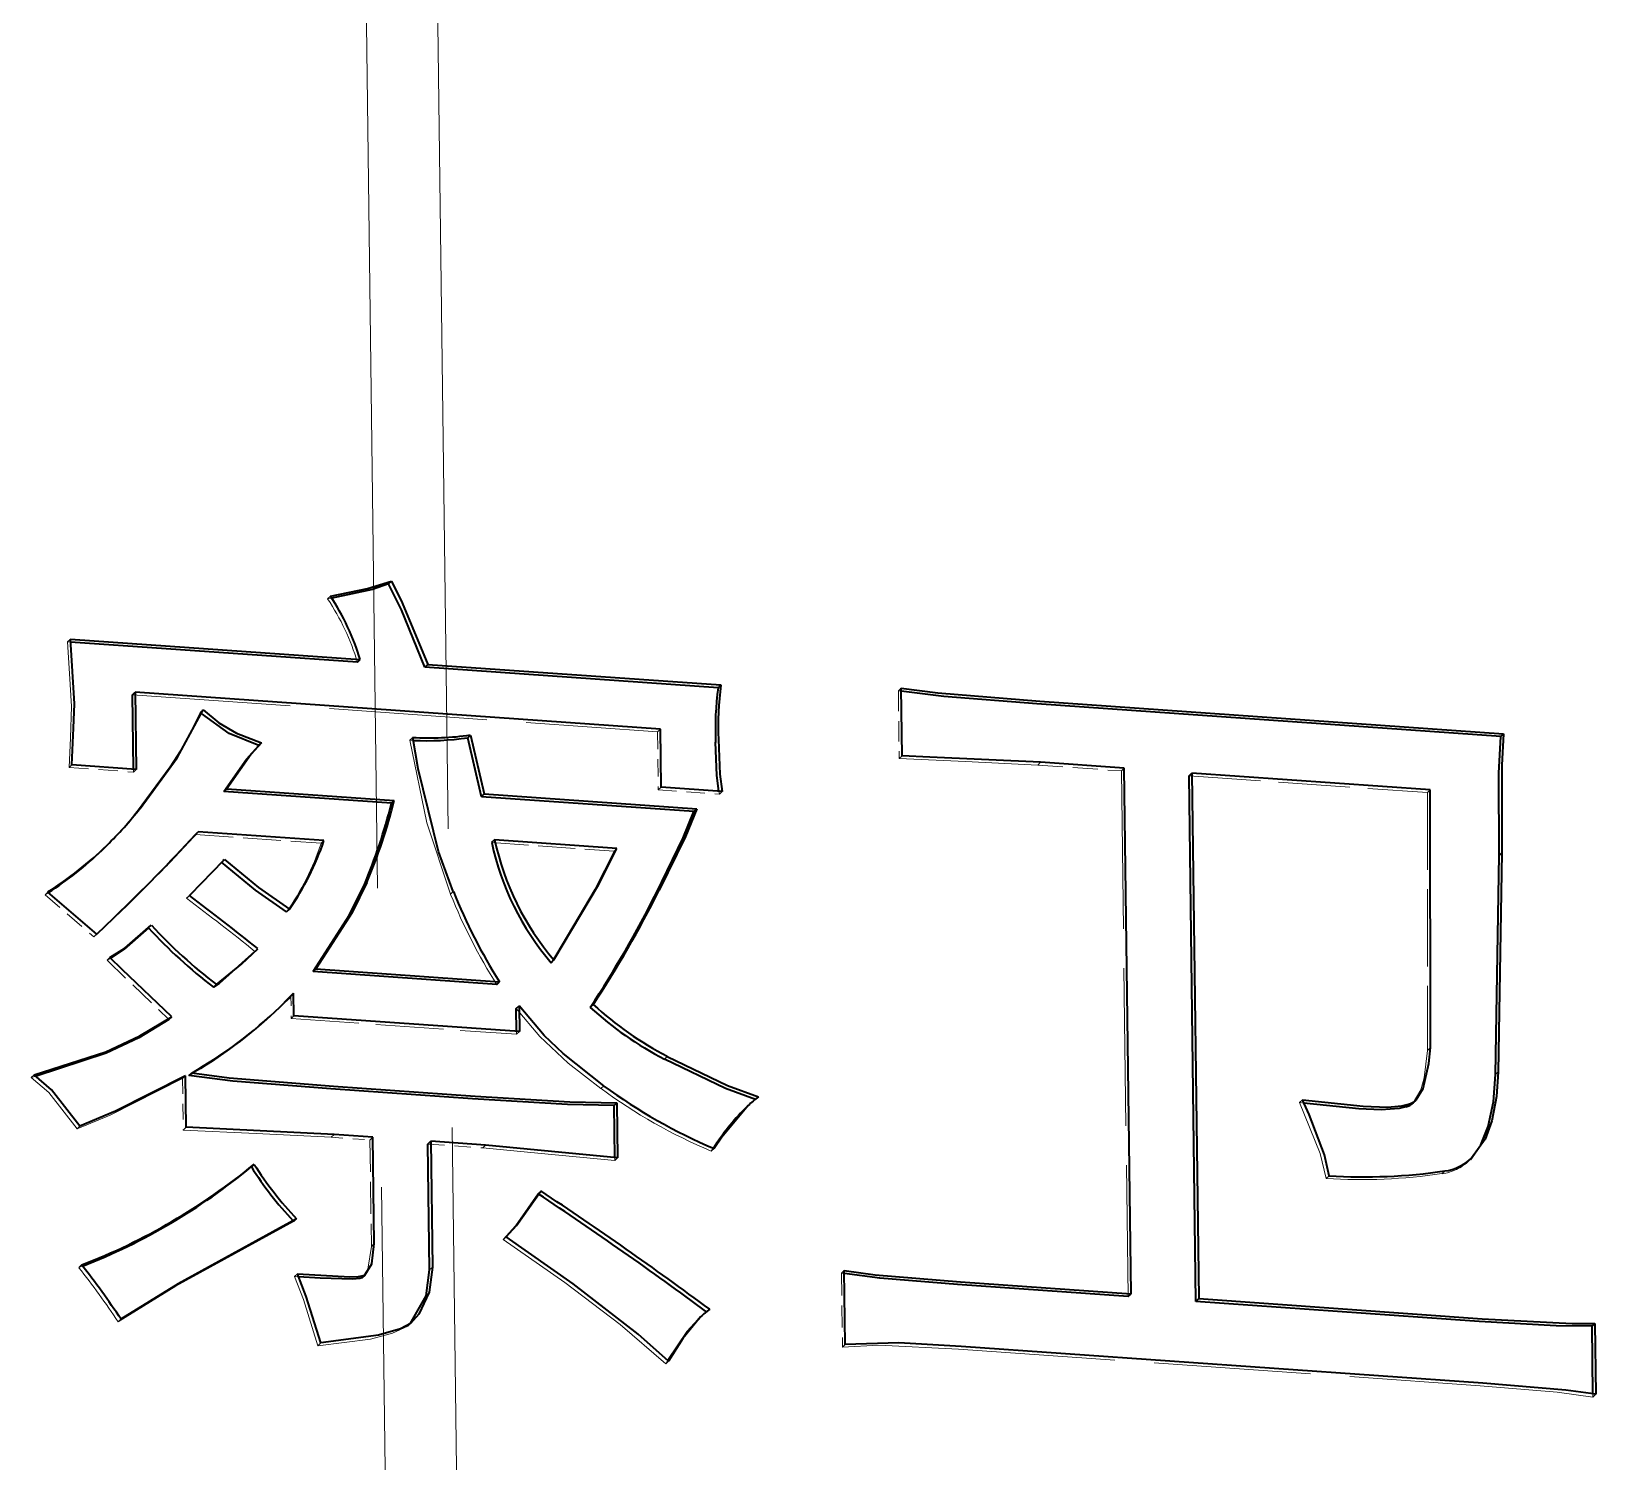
# Model space of a CAD drawing. Header units: millimetres. Extents: x -631 to 3210, y -446 to 2288.
# Drawn here: x -217.79 to -202.09, y -124.35 to -109.99 of the extents above; entities that cross this region are included whole.
import ezdxf

# ---------------------------------------------------------------- set-up
doc = ezdxf.new("R2010")
doc.units = ezdxf.units.MM
doc.linetypes.add('DASHED', pattern=[15, 12, -3])
doc.layers.get('0').update_dxf_attribs({"lineweight": 18})

msp = doc.modelspace()

# ---------------------------------------------------------------- linework, layer by layer
at = {"color": 7, "linetype": 'DASHED', "lineweight": 13}
for p, q in [((-214.534, -46.002), (-213.105, -156.758)), ((-213.346, -193.586), (-215.242, -46.68))]:
    msp.add_line(p, q, dxfattribs=at)
at = {"color": 7, "lineweight": 35, "ltscale": 0.000979933}
for p, q in [((-214.204, -115.539), (-214.175, -115.511)), ((-214.517, -116.325), (-214.488, -116.298)), ((-213.809, -116.346), (-213.838, -116.373)), ((-213.409, -117.082), (-213.38, -117.055)), ((-203.014, -117.043), (-203.042, -117.07)), ((-213.272, -117.674), (-213.244, -117.647)), ((-216.141, -118.053), (-216.113, -118.026)), ((-215.227, -118.829), (-215.199, -118.802)), ((-214.961, -119.43), (-214.933, -119.403)), ((-213.118, -119.56), (-213.09, -119.533)), ((-215.184, -119.673), (-215.156, -119.646)), ((-213.808, -121.161), (-213.78, -121.133)), ((-215.582, -121.391), (-215.553, -121.364)), ((-206.781, -122.691), (-206.752, -122.664)), ((-206.102, -122.739), (-206.073, -122.712))]:
    msp.add_line(p, q, dxfattribs=at)
at = {"color": 7, "linetype": 'DASHED', "lineweight": 13, "ltscale": 0.00098046}
for p, q in [((-214.815, -115.689), (-214.787, -115.662)), ((-209.087, -116.611), (-209.059, -116.584)), ((-216.093, -116.828), (-216.064, -116.801)), ((-213.99, -117.106), (-213.961, -117.079)), ((-216.763, -117.427), (-216.735, -117.4)), ((-210.882, -117.649), (-210.854, -117.621)), ((-216.23, -118.694), (-216.202, -118.667)), ((-212.918, -120.059), (-212.89, -120.032)), ((-216.271, -120.502), (-216.243, -120.475)), ((-205.062, -120.743), (-205.033, -120.716)), ((-203.632, -121.459), (-203.603, -121.431)), ((-215.155, -121.939), (-215.126, -121.912)), ((-217.312, -122.401), (-217.284, -122.374)), ((-209.658, -122.456), (-209.63, -122.429)), ((-216.89, -122.919), (-216.918, -122.946)), ((-210.981, -122.818), (-211.009, -122.846)), ((-214.011, -122.989), (-213.982, -122.962)), ((-214.912, -123.184), (-214.884, -123.157)), ((-202.117, -123.7), (-202.089, -123.672))]:
    msp.add_line(p, q, dxfattribs=at)
at = {"color": 7, "linetype": 'DASHED', "lineweight": 13, "ltscale": 0.001055}
msp.add_line((-214.774, -115.682), (-214.815, -115.689), dxfattribs=at)
at = {"color": 7, "linetype": 'DASHED', "lineweight": 13, "ltscale": 0.000981036}
for p, q in [((-217.426, -116.12), (-217.397, -116.092)), ((-215.507, -117.16), (-215.479, -117.133)), ((-217.409, -117.382), (-217.381, -117.355)), ((-207.689, -117.357), (-207.661, -117.329)), ((-211.497, -117.605), (-211.468, -117.578)), ((-217.161, -119.081), (-217.133, -119.054)), ((-215.181, -119.9), (-215.153, -119.873)), ((-203.777, -120.22), (-203.748, -120.192)), ((-217.789, -120.492), (-217.761, -120.464)), ((-212.072, -120.604), (-212.043, -120.577)), ((-216.265, -121.02), (-216.236, -120.992)), ((-211.422, -123.366), (-211.394, -123.339))]:
    msp.add_line(p, q, dxfattribs=at)
at = {"color": 7, "linetype": 'DASHED', "lineweight": 13, "ltscale": 0.000725071}
msp.add_line((-217.397, -116.122), (-217.426, -116.12), dxfattribs=at)
at = {"color": 7, "lineweight": 35, "ltscale": 0.072909}
msp.add_line((-217.397, -116.092), (-214.488, -116.298), dxfattribs=at)
at = {"color": 7, "lineweight": 35, "ltscale": 0.072185}
msp.add_line((-214.517, -116.325), (-217.397, -116.122), dxfattribs=at)
at = {"color": 7, "lineweight": 35, "ltscale": 0.07372}
for p, q in [((-210.896, -116.58), (-213.838, -116.373)), ((-213.809, -116.346), (-210.868, -116.553))]:
    msp.add_line(p, q, dxfattribs=at)
at = {"color": 7, "lineweight": 35, "ltscale": 0.00098046}
for p, q in [((-216.773, -116.651), (-216.745, -116.624)), ((-210.896, -116.58), (-210.868, -116.553)), ((-211.139, -117.824), (-211.11, -117.797)), ((-203.059, -118.265), (-203.031, -118.238)), ((-216.408, -119.91), (-216.38, -119.883)), ((-216.207, -120.474), (-216.179, -120.447)), ((-211.94, -120.775), (-211.912, -120.748)), ((-202.126, -122.988), (-202.098, -122.96))]:
    msp.add_line(p, q, dxfattribs=at)
at = {"color": 7, "linetype": 'DASHED', "lineweight": 13, "ltscale": 0.132048}
msp.add_line((-216.773, -116.651), (-211.504, -117.023), dxfattribs=at)
at = {"color": 7, "lineweight": 35, "ltscale": 0.018692}
msp.add_line((-216.763, -117.398), (-216.773, -116.651), dxfattribs=at)
at = {"color": 7, "lineweight": 35, "ltscale": 0.132048}
msp.add_line((-211.476, -116.995), (-216.745, -116.624), dxfattribs=at)
at = {"color": 7, "lineweight": 35, "ltscale": 0.019421}
msp.add_line((-216.745, -116.624), (-216.735, -117.4), dxfattribs=at)
at = {"color": 7, "linetype": 'DASHED', "lineweight": 13, "ltscale": 0.000723791}
msp.add_line((-209.059, -116.615), (-209.087, -116.611), dxfattribs=at)
at = {"color": 7, "linetype": 'DASHED', "lineweight": 13, "ltscale": 0.016993}
msp.add_line((-209.087, -116.611), (-209.079, -117.291), dxfattribs=at)
at = {"color": 7, "lineweight": 35, "ltscale": 0.016994}
msp.add_line((-209.05, -117.264), (-209.059, -116.584), dxfattribs=at)
at = {"color": 7, "lineweight": 35, "ltscale": 0.116656}
msp.add_line((-203.042, -117.07), (-207.697, -116.742), dxfattribs=at)
at = {"color": 7, "lineweight": 35, "ltscale": 0.116655}
msp.add_line((-207.669, -116.714), (-203.014, -117.043), dxfattribs=at)
at = {"color": 7, "linetype": 'DASHED', "lineweight": 13, "ltscale": 0.00042355}
msp.add_line((-216.081, -116.84), (-216.093, -116.828), dxfattribs=at)
at = {"color": 7, "linetype": 'DASHED', "lineweight": 13, "ltscale": 0.000825606}
msp.add_line((-213.957, -117.108), (-213.99, -117.106), dxfattribs=at)
at = {"color": 7, "lineweight": 35, "ltscale": 0.015183}
for p, q in [((-213.272, -117.674), (-213.409, -117.082)), ((-213.38, -117.055), (-213.244, -117.647))]:
    msp.add_line(p, q, dxfattribs=at)
at = {"color": 7, "linetype": 'DASHED', "lineweight": 13, "ltscale": 0.000979933}
for p, q in [((-211.504, -117.023), (-211.476, -116.995)), ((-209.079, -117.291), (-209.05, -117.264)), ((-206.849, -117.416), (-206.82, -117.389)), ((-203.778, -117.633), (-203.75, -117.606)), ((-216.726, -117.818), (-216.697, -117.791)), ((-214.881, -118.142), (-214.852, -118.115)), ((-211.913, -118.193), (-211.941, -118.221)), ((-217.651, -118.658), (-217.623, -118.631)), ((-213.582, -118.654), (-213.554, -118.627)), ((-216.614, -118.99), (-216.585, -118.963)), ((-217.029, -119.316), (-217.001, -119.289)), ((-215.545, -119.227), (-215.517, -119.2)), ((-210.52, -120.714), (-210.492, -120.687)), ((-217.33, -121.009), (-217.302, -120.982)), ((-214.778, -121.092), (-214.75, -121.065)), ((-214.39, -121.12), (-214.362, -121.092)), ((-213.259, -121.199), (-213.23, -121.172)), ((-210.965, -121.232), (-210.937, -121.205)), ((-211.933, -121.325), (-211.905, -121.298)), ((-204.794, -121.506), (-204.765, -121.479)), ((-212.704, -121.659), (-212.676, -121.632)), ((-213.053, -122.119), (-213.025, -122.092)), ((-214.376, -122.188), (-214.348, -122.16)), ((-215.148, -122.489), (-215.119, -122.462)), ((-209.648, -123.2), (-209.62, -123.173))]:
    msp.add_line(p, q, dxfattribs=at)
at = {"color": 7, "linetype": 'DASHED', "lineweight": 13, "ltscale": 0.014566}
msp.add_line((-211.504, -117.023), (-211.497, -117.605), dxfattribs=at)
at = {"color": 7, "lineweight": 35, "ltscale": 0.014566}
msp.add_line((-211.468, -117.578), (-211.476, -116.995), dxfattribs=at)
at = {"color": 7, "lineweight": 35, "ltscale": 0.000964831}
msp.add_line((-215.512, -117.165), (-215.484, -117.139), dxfattribs=at)
at = {"color": 7, "linetype": 'DASHED', "lineweight": 13, "ltscale": 0.016202}
msp.add_line((-217.409, -117.382), (-216.763, -117.427), dxfattribs=at)
at = {"color": 7, "lineweight": 35, "ltscale": 0.016201}
msp.add_line((-216.735, -117.4), (-217.381, -117.355), dxfattribs=at)
at = {"color": 7, "linetype": 'DASHED', "lineweight": 13, "ltscale": 0.000728665}
for p, q in [((-216.763, -117.427), (-216.763, -117.398)), ((-212.918, -120.059), (-212.919, -120.03))]:
    msp.add_line(p, q, dxfattribs=at)
at = {"color": 7, "linetype": 'DASHED', "lineweight": 13, "ltscale": 0.021064}
msp.add_line((-207.689, -117.357), (-206.849, -117.416), dxfattribs=at)
at = {"color": 7, "lineweight": 35, "ltscale": 0.021062}
msp.add_line((-206.82, -117.389), (-207.661, -117.329), dxfattribs=at)
at = {"color": 7, "linetype": 'DASHED', "lineweight": 13, "ltscale": 0.1319}
msp.add_line((-206.849, -117.416), (-206.781, -122.691), dxfattribs=at)
at = {"color": 7, "lineweight": 35, "ltscale": 0.1319}
for p, q in [((-206.752, -122.664), (-206.82, -117.389)), ((-206.142, -117.437), (-206.073, -122.712)), ((-206.102, -122.739), (-206.17, -117.464))]:
    msp.add_line(p, q, dxfattribs=at)
at = {"color": 7, "lineweight": 35, "ltscale": 0.000981036}
for p, q in [((-206.17, -117.464), (-206.142, -117.437)), ((-215.828, -117.594), (-215.856, -117.621)), ((-214.175, -117.739), (-214.147, -117.712)), ((-213.141, -118.107), (-213.169, -118.134)), ((-212.922, -119.8), (-212.893, -119.773)), ((-212.179, -119.788), (-212.151, -119.761)), ((-203.996, -120.786), (-203.967, -120.759)), ((-214.469, -122.504), (-214.441, -122.477))]:
    msp.add_line(p, q, dxfattribs=at)
at = {"color": 7, "lineweight": 35, "ltscale": 0.059948}
msp.add_line((-203.75, -117.606), (-206.142, -117.437), dxfattribs=at)
at = {"color": 7, "lineweight": 35, "ltscale": 0.042126}
for p, q in [((-215.828, -117.594), (-214.147, -117.712)), ((-214.175, -117.739), (-215.856, -117.621))]:
    msp.add_line(p, q, dxfattribs=at)
at = {"color": 7, "lineweight": 35, "ltscale": 0.015392}
msp.add_line((-210.854, -117.621), (-211.468, -117.578), dxfattribs=at)
at = {"color": 7, "linetype": 'DASHED', "lineweight": 13, "ltscale": 0.05995}
msp.add_line((-206.17, -117.464), (-203.778, -117.633), dxfattribs=at)
at = {"color": 7, "lineweight": 35, "ltscale": 0.053467}
for p, q in [((-211.139, -117.824), (-213.272, -117.674)), ((-213.244, -117.647), (-211.11, -117.797))]:
    msp.add_line(p, q, dxfattribs=at)
at = {"color": 7, "linetype": 'DASHED', "lineweight": 13, "ltscale": 0.015393}
msp.add_line((-211.497, -117.605), (-210.882, -117.649), dxfattribs=at)
at = {"color": 7, "linetype": 'DASHED', "lineweight": 13, "ltscale": 0.000747377}
msp.add_line((-210.882, -117.649), (-210.888, -117.619), dxfattribs=at)
at = {"color": 7, "linetype": 'DASHED', "lineweight": 13, "ltscale": 0.064674}
msp.add_line((-203.778, -117.633), (-203.777, -120.22), dxfattribs=at)
at = {"color": 7, "lineweight": 35, "ltscale": 0.064674}
msp.add_line((-203.748, -120.192), (-203.75, -117.606), dxfattribs=at)
at = {"color": 7, "linetype": 'DASHED', "lineweight": 13, "ltscale": 0.031594}
msp.add_line((-216.141, -118.053), (-214.881, -118.142), dxfattribs=at)
at = {"color": 7, "lineweight": 35, "ltscale": 0.031594}
msp.add_line((-214.852, -118.115), (-216.113, -118.026), dxfattribs=at)
at = {"color": 7, "lineweight": 35, "ltscale": 0.001758}
msp.add_line((-217.081, -118.213), (-217.03, -118.164), dxfattribs=at)
at = {"color": 7, "linetype": 'DASHED', "lineweight": 13, "ltscale": 0.030785}
msp.add_line((-213.169, -118.134), (-211.941, -118.221), dxfattribs=at)
at = {"color": 7, "lineweight": 35, "ltscale": 0.030783}
msp.add_line((-211.913, -118.193), (-213.141, -118.107), dxfattribs=at)
at = {"color": 7, "linetype": 'DASHED', "lineweight": 13, "ltscale": 0.011893}
msp.add_line((-215.89, -118.341), (-216.219, -118.684), dxfattribs=at)
at = {"color": 7, "lineweight": 35, "ltscale": 0.01192}
msp.add_line((-216.191, -118.657), (-215.861, -118.313), dxfattribs=at)
at = {"color": 7, "linetype": 'DASHED', "lineweight": 13, "ltscale": 0.00099235}
msp.add_line((-215.89, -118.341), (-215.861, -118.313), dxfattribs=at)
at = {"color": 7, "linetype": 'DASHED', "lineweight": 13, "ltscale": 0.00036479}
msp.add_line((-215.879, -118.331), (-215.89, -118.341), dxfattribs=at)
at = {"color": 7, "linetype": 'DASHED', "lineweight": 13, "ltscale": 0.000596829}
msp.add_line((-215.879, -118.331), (-215.862, -118.314), dxfattribs=at)
at = {"color": 7, "lineweight": 35, "ltscale": 0.000383105}
msp.add_line((-215.862, -118.314), (-215.851, -118.303), dxfattribs=at)
at = {"color": 7, "lineweight": 35, "ltscale": 0.000350216}
msp.add_line((-215.861, -118.313), (-215.851, -118.303), dxfattribs=at)
at = {"color": 7, "lineweight": 35, "ltscale": 0.054914}
msp.add_line((-203.096, -120.462), (-203.059, -118.265), dxfattribs=at)
at = {"color": 7, "lineweight": 35, "ltscale": 0.054915}
msp.add_line((-203.031, -118.238), (-203.067, -120.435), dxfattribs=at)
at = {"color": 7, "lineweight": 13, "ltscale": 0.000979933}
for p, q in [((-214.45, -118.563), (-214.421, -118.536)), ((-203.096, -120.462), (-203.067, -120.435)), ((-213.792, -122.423), (-213.764, -122.396))]:
    msp.add_line(p, q, dxfattribs=at)
at = {"color": 7, "linetype": 'DASHED', "lineweight": 13, "ltscale": 0.001018}
msp.add_line((-217.617, -118.636), (-217.651, -118.658), dxfattribs=at)
at = {"color": 7, "linetype": 'DASHED', "lineweight": 13, "ltscale": 0.016174}
msp.add_line((-217.651, -118.658), (-217.161, -119.081), dxfattribs=at)
at = {"color": 7, "lineweight": 35, "ltscale": 0.016175}
msp.add_line((-217.133, -119.054), (-217.623, -118.631), dxfattribs=at)
at = {"color": 7, "linetype": 'DASHED', "lineweight": 13, "ltscale": 0.000364264}
msp.add_line((-216.219, -118.684), (-216.23, -118.694), dxfattribs=at)
at = {"color": 7, "linetype": 'DASHED', "lineweight": 13, "ltscale": 0.000616773}
msp.add_line((-216.219, -118.684), (-216.202, -118.667), dxfattribs=at)
at = {"color": 7, "lineweight": 35, "ltscale": 0.000350796}
msp.add_line((-216.202, -118.667), (-216.191, -118.657), dxfattribs=at)
at = {"color": 7, "lineweight": 35, "ltscale": 0.000352373}
msp.add_line((-216.202, -118.667), (-216.191, -118.657), dxfattribs=at)
at = {"color": 7, "lineweight": 13, "ltscale": 0.00098046}
msp.add_line((-211.516, -118.639), (-211.487, -118.611), dxfattribs=at)
at = {"color": 7, "lineweight": 35, "ltscale": 0.008614}
msp.add_line((-216.884, -118.816), (-217.133, -119.054), dxfattribs=at)
at = {"color": 7, "linetype": 'DASHED', "lineweight": 13, "ltscale": 0.003968}
msp.add_line((-216.999, -118.926), (-216.884, -118.816), dxfattribs=at)
at = {"color": 7, "linetype": 'DASHED', "lineweight": 13, "ltscale": 0.005613}
msp.add_line((-217.161, -119.081), (-216.999, -118.926), dxfattribs=at)
at = {"color": 7, "linetype": 'DASHED', "lineweight": 13, "ltscale": 0.001863}
msp.add_line((-216.999, -118.926), (-216.945, -118.875), dxfattribs=at)
at = {"color": 7, "linetype": 'DASHED', "lineweight": 13, "ltscale": 0.001038}
msp.add_line((-216.993, -119.296), (-217.029, -119.316), dxfattribs=at)
at = {"color": 7, "linetype": 'DASHED', "lineweight": 13, "ltscale": 0.02148}
msp.add_line((-217.029, -119.316), (-216.408, -119.91), dxfattribs=at)
at = {"color": 7, "lineweight": 35, "ltscale": 0.000981563}
for p, q in [((-212.572, -119.34), (-212.544, -119.313)), ((-215.96, -119.586), (-215.932, -119.559)), ((-214.468, -122.503), (-214.44, -122.476))]:
    msp.add_line(p, q, dxfattribs=at)
at = {"color": 7, "lineweight": 35, "ltscale": 0.046176}
for p, q in [((-213.118, -119.56), (-214.961, -119.43)), ((-214.933, -119.403), (-213.09, -119.533))]:
    msp.add_line(p, q, dxfattribs=at)
at = {"color": 7, "linetype": 'DASHED', "lineweight": 13, "ltscale": 0.001234}
msp.add_line((-215.326, -119.816), (-215.291, -119.782), dxfattribs=at)
at = {"color": 7, "lineweight": 35, "ltscale": 0.004648}
msp.add_line((-215.315, -119.805), (-215.184, -119.673), dxfattribs=at)
at = {"color": 7, "linetype": 'DASHED', "lineweight": 13, "ltscale": 0.005665}
msp.add_line((-215.184, -119.673), (-215.181, -119.9), dxfattribs=at)
at = {"color": 7, "lineweight": 35, "ltscale": 0.005665}
msp.add_line((-215.153, -119.873), (-215.156, -119.646), dxfattribs=at)
at = {"color": 7, "lineweight": 35, "ltscale": 0.006473}
msp.add_line((-212.893, -119.773), (-212.89, -120.032), dxfattribs=at)
at = {"color": 7, "linetype": 'DASHED', "lineweight": 13, "ltscale": 0.000393893}
msp.add_line((-215.326, -119.816), (-215.315, -119.805), dxfattribs=at)
at = {"color": 7, "linetype": 'DASHED', "lineweight": 13, "ltscale": 0.056708}
msp.add_line((-215.181, -119.9), (-212.918, -120.059), dxfattribs=at)
at = {"color": 7, "lineweight": 35, "ltscale": 0.056707}
msp.add_line((-212.89, -120.032), (-215.153, -119.873), dxfattribs=at)
at = {"color": 7, "lineweight": 35, "ltscale": 0.005745}
msp.add_line((-212.919, -120.03), (-212.922, -119.8), dxfattribs=at)
at = {"color": 7, "lineweight": 13, "ltscale": 0.000981036}
msp.add_line((-211.435, -120.307), (-211.407, -120.28), dxfattribs=at)
at = {"color": 7, "linetype": 'DASHED', "lineweight": 13, "ltscale": 0.001265}
msp.add_line((-217.74, -120.479), (-217.789, -120.492), dxfattribs=at)
at = {"color": 7, "linetype": 'DASHED', "lineweight": 13, "ltscale": 0.012947}
msp.add_line((-216.271, -120.502), (-216.265, -121.02), dxfattribs=at)
at = {"color": 7, "lineweight": 35, "ltscale": 0.012947}
msp.add_line((-216.236, -120.992), (-216.243, -120.475), dxfattribs=at)
at = {"color": 7, "lineweight": 35, "ltscale": 0.035646}
for p, q in [((-213.362, -120.707), (-214.784, -120.607)), ((-214.756, -120.58), (-213.334, -120.68))]:
    msp.add_line(p, q, dxfattribs=at)
at = {"color": 7, "lineweight": 35, "ltscale": 0.000995034}
msp.add_line((-203.92, -120.746), (-203.891, -120.719), dxfattribs=at)
at = {"color": 7, "lineweight": 35, "ltscale": 0.01301}
msp.add_line((-211.933, -121.295), (-211.94, -120.775), dxfattribs=at)
at = {"color": 7, "lineweight": 35, "ltscale": 0.013757}
msp.add_line((-211.912, -120.748), (-211.905, -121.298), dxfattribs=at)
at = {"color": 7, "lineweight": 35, "ltscale": 0.001107}
msp.add_line((-210.627, -120.806), (-210.595, -120.775), dxfattribs=at)
at = {"color": 7, "linetype": 'DASHED', "lineweight": 13, "ltscale": 0.001121}
msp.add_line((-205.017, -120.749), (-205.062, -120.743), dxfattribs=at)
at = {"color": 7, "linetype": 'DASHED', "lineweight": 13, "ltscale": 0.009721}
msp.add_line((-214.778, -121.092), (-214.39, -121.12), dxfattribs=at)
at = {"color": 7, "lineweight": 35, "ltscale": 0.009721}
msp.add_line((-214.362, -121.092), (-214.75, -121.065), dxfattribs=at)
at = {"color": 7, "linetype": 'DASHED', "lineweight": 13, "ltscale": 0.026704}
msp.add_line((-214.39, -121.12), (-214.376, -122.188), dxfattribs=at)
at = {"color": 7, "lineweight": 35, "ltscale": 0.026704}
msp.add_line((-214.348, -122.16), (-214.362, -121.092), dxfattribs=at)
at = {"color": 7, "linetype": 'DASHED', "lineweight": 13, "ltscale": 0.013772}
msp.add_line((-213.808, -121.161), (-213.259, -121.199), dxfattribs=at)
at = {"color": 7, "lineweight": 35, "ltscale": 0.031559}
for p, q in [((-213.792, -122.423), (-213.808, -121.161)), ((-213.78, -121.133), (-213.764, -122.396))]:
    msp.add_line(p, q, dxfattribs=at)
at = {"color": 7, "lineweight": 35, "ltscale": 0.013772}
msp.add_line((-213.23, -121.172), (-213.78, -121.133), dxfattribs=at)
at = {"color": 7, "linetype": 'DASHED', "lineweight": 13, "ltscale": 0.00092096}
msp.add_line((-210.965, -121.232), (-210.945, -121.202), dxfattribs=at)
at = {"color": 7, "linetype": 'DASHED', "lineweight": 13, "ltscale": 0.000746211}
msp.add_line((-211.933, -121.325), (-211.933, -121.295), dxfattribs=at)
at = {"color": 7, "linetype": 'DASHED', "lineweight": 13, "ltscale": 0.00098209}
msp.add_line((-203.362, -121.329), (-203.334, -121.302), dxfattribs=at)
at = {"color": 7, "linetype": 'DASHED', "lineweight": 13, "ltscale": 0.000525454}
msp.add_line((-203.362, -121.329), (-203.347, -121.314), dxfattribs=at)
at = {"color": 7, "linetype": 'DASHED', "lineweight": 13, "ltscale": 0.00026661}
msp.add_line((-215.155, -121.939), (-215.162, -121.931), dxfattribs=at)
at = {"color": 7, "linetype": 'DASHED', "lineweight": 13, "ltscale": 0.000798089}
msp.add_line((-213.048, -122.114), (-213.025, -122.092), dxfattribs=at)
at = {"color": 7, "lineweight": 35, "ltscale": 0.000198049}
msp.add_line((-213.025, -122.092), (-213.019, -122.087), dxfattribs=at)
at = {"color": 7, "linetype": 'DASHED', "lineweight": 13, "ltscale": 0.001016}
msp.add_line((-217.274, -122.386), (-217.312, -122.401), dxfattribs=at)
at = {"color": 7, "linetype": 'DASHED', "lineweight": 13, "ltscale": 0.018611}
msp.add_line((-209.658, -122.456), (-209.648, -123.2), dxfattribs=at)
at = {"color": 7, "linetype": 'DASHED', "lineweight": 13, "ltscale": 0.000725467}
msp.add_line((-209.629, -122.461), (-209.658, -122.456), dxfattribs=at)
at = {"color": 7, "lineweight": 35, "ltscale": 0.018612}
msp.add_line((-209.62, -123.173), (-209.63, -122.429), dxfattribs=at)
at = {"color": 7, "linetype": 'DASHED', "lineweight": 13, "ltscale": 0.001028}
msp.add_line((-215.106, -122.492), (-215.148, -122.489), dxfattribs=at)
at = {"color": 7, "lineweight": 35, "ltscale": 0.042935}
for p, q in [((-206.781, -122.691), (-208.494, -122.57)), ((-208.465, -122.543), (-206.752, -122.664))]:
    msp.add_line(p, q, dxfattribs=at)
at = {"color": 7, "lineweight": 35, "ltscale": 0.071289}
for p, q in [((-203.257, -122.94), (-206.102, -122.739)), ((-206.073, -122.712), (-203.229, -122.913))]:
    msp.add_line(p, q, dxfattribs=at)
at = {"color": 7, "lineweight": 35, "ltscale": 0.000861229}
msp.add_line((-211.097, -122.92), (-211.072, -122.896), dxfattribs=at)
at = {"color": 7, "linetype": 'DASHED', "lineweight": 13, "ltscale": 0.000874498}
msp.add_line((-214.011, -122.989), (-213.986, -122.965), dxfattribs=at)
at = {"color": 7, "linetype": 'DASHED', "lineweight": 13, "ltscale": 0.000984248}
msp.add_line((-214.007, -122.986), (-213.979, -122.959), dxfattribs=at)
at = {"color": 7, "lineweight": 35, "ltscale": 0.017021}
msp.add_line((-202.118, -123.668), (-202.126, -122.988), dxfattribs=at)
at = {"color": 7, "lineweight": 35, "ltscale": 0.017802}
msp.add_line((-202.098, -122.96), (-202.089, -123.672), dxfattribs=at)
at = {"color": 7, "linetype": 'DASHED', "lineweight": 13, "ltscale": 0.131239}
msp.add_line((-208.485, -123.218), (-203.249, -123.587), dxfattribs=at)
at = {"color": 7, "lineweight": 35, "ltscale": 0.131237}
msp.add_line((-203.221, -123.56), (-208.457, -123.191), dxfattribs=at)
at = {"color": 7, "linetype": 'DASHED', "lineweight": 13, "ltscale": 0.001012}
msp.add_line((-211.422, -123.366), (-211.402, -123.331), dxfattribs=at)
at = {"color": 7, "linetype": 'DASHED', "lineweight": 13, "ltscale": 0.000781323}
msp.add_line((-202.117, -123.7), (-202.118, -123.668), dxfattribs=at)
at = {"color": 7, "lineweight": 35}
for points in [[(-214.787, -115.662), (-214.415, -115.586), (-214.175, -115.511)], [(-214.204, -115.539), (-214.366, -115.593), (-214.774, -115.682)], [(-213.838, -116.373), (-214.074, -115.798), (-214.204, -115.539)], [(-214.175, -115.511), (-214.066, -115.728), (-213.809, -116.346)], [(-217.357, -116.742), (-217.377, -116.417), (-217.397, -116.092)], [(-209.059, -116.584), (-208.69, -116.631), (-207.669, -116.714)], [(-207.697, -116.742), (-208.632, -116.667), (-209.059, -116.615)], [(-217.381, -117.355), (-217.364, -116.987), (-217.357, -116.742)], [(-216.697, -117.791), (-216.325, -117.284), (-216.064, -116.801)], [(-216.064, -116.801), (-215.907, -116.933), (-215.73, -117.035), (-215.479, -117.133)], [(-215.507, -117.16), (-215.802, -117.04), (-216.081, -116.84)], [(-213.554, -118.627), (-213.701, -118.223), (-213.906, -117.393), (-213.961, -117.079)], [(-210.893, -117.101), (-210.88, -117.448), (-210.854, -117.621)], [(-203.059, -118.265), (-203.061, -117.439), (-203.042, -117.07)], [(-203.014, -117.043), (-203.032, -117.358), (-203.031, -118.238)], [(-215.856, -117.621), (-215.63, -117.297), (-215.507, -117.16)], [(-215.479, -117.133), (-215.583, -117.246), (-215.828, -117.594)], [(-210.888, -117.619), (-210.91, -117.46), (-210.922, -117.128)], [(-207.661, -117.329), (-208.772, -117.279), (-209.05, -117.264)], [(-211.516, -118.639), (-211.248, -118.088), (-211.139, -117.824)], [(-211.11, -117.797), (-211.225, -118.073), (-211.487, -118.611)], [(-212.544, -119.313), (-212.097, -118.56), (-211.913, -118.193)], [(-215.227, -118.829), (-215.538, -118.613), (-215.879, -118.331)], [(-215.851, -118.303), (-215.509, -118.587), (-215.199, -118.802)], [(-214.421, -118.536), (-214.57, -118.838), (-214.933, -119.403)], [(-214.961, -119.43), (-214.598, -118.865), (-214.45, -118.563)], [(-217.001, -119.289), (-216.852, -119.194), (-216.585, -118.963)], [(-216.614, -118.99), (-216.858, -119.205), (-216.993, -119.296)], [(-216.38, -119.883), (-216.876, -119.407), (-217.001, -119.289)], [(-215.545, -119.227), (-215.904, -119.548), (-215.96, -119.586)], [(-215.932, -119.559), (-215.677, -119.35), (-215.517, -119.2)], [(-212.043, -120.577), (-212.452, -120.252), (-212.641, -120.072), (-212.893, -119.773)], [(-217.761, -120.464), (-217.041, -120.234), (-216.699, -120.075), (-216.38, -119.883)], [(-216.408, -119.91), (-216.711, -120.093), (-217.037, -120.248), (-217.74, -120.479)], [(-203.891, -120.718), (-203.821, -120.603), (-203.765, -120.352), (-203.748, -120.192)], [(-210.52, -120.714), (-210.823, -120.604), (-211.435, -120.307)], [(-211.407, -120.28), (-210.802, -120.574), (-210.492, -120.687)], [(-217.302, -120.982), (-217.585, -120.617), (-217.761, -120.464)], [(-216.243, -120.475), (-216.943, -120.831), (-217.302, -120.982)], [(-214.784, -120.607), (-215.767, -120.529), (-216.207, -120.474)], [(-216.179, -120.447), (-215.802, -120.495), (-214.756, -120.58)], [(-203.347, -121.314), (-203.242, -121.168), (-203.167, -120.985), (-203.115, -120.735), (-203.096, -120.462)], [(-203.067, -120.435), (-203.083, -120.684), (-203.13, -120.928), (-203.198, -121.11), (-203.334, -121.301)], [(-211.94, -120.775), (-212.408, -120.765), (-213.362, -120.707)], [(-213.334, -120.68), (-212.385, -120.738), (-211.912, -120.748)], [(-204.765, -121.479), (-204.812, -121.27), (-204.964, -120.864), (-205.033, -120.716)], [(-205.033, -120.716), (-204.422, -120.781), (-204.177, -120.789), (-204.034, -120.778), (-203.967, -120.759)], [(-210.595, -120.775), (-210.859, -121.092), (-210.937, -121.205)], [(-203.996, -120.786), (-204.06, -120.804), (-204.242, -120.816), (-204.465, -120.807), (-205.017, -120.749)], [(-214.75, -121.065), (-215.493, -121.029), (-216.236, -120.992)], [(-211.905, -121.298), (-212.568, -121.235), (-213.23, -121.172)], [(-213.025, -122.092), (-212.921, -121.979), (-212.676, -121.632)], [(-215.126, -121.912), (-216.314, -122.564), (-216.89, -122.919)], [(-211.394, -123.339), (-211.699, -123.068), (-212.352, -122.563), (-213.025, -122.092)], [(-214.441, -122.477), (-214.372, -122.364), (-214.348, -122.16)], [(-214.884, -123.157), (-215.03, -122.691), (-215.119, -122.462)], [(-215.119, -122.462), (-214.593, -122.492), (-214.506, -122.49), (-214.441, -122.477)], [(-213.986, -122.965), (-213.826, -122.685), (-213.792, -122.423)], [(-213.764, -122.396), (-213.795, -122.647), (-213.901, -122.869), (-213.982, -122.962)], [(-209.63, -122.429), (-209.321, -122.472), (-208.465, -122.543)], [(-208.494, -122.57), (-209.273, -122.507), (-209.629, -122.461)], [(-214.469, -122.504), (-214.493, -122.511), (-214.563, -122.518), (-214.889, -122.507), (-215.106, -122.492)], [(-211.402, -123.331), (-211.208, -123.042), (-211.097, -122.92)], [(-211.072, -122.896), (-211.251, -123.112), (-211.394, -123.339)], [(-203.229, -122.913), (-202.324, -122.962), (-202.098, -122.96)], [(-213.982, -122.962), (-214.083, -123.015), (-214.306, -123.079), (-214.884, -123.157)], [(-202.126, -122.988), (-202.486, -122.986), (-203.257, -122.94)], [(-208.457, -123.191), (-209.083, -123.154), (-209.62, -123.173)], [(-202.089, -123.672), (-202.389, -123.63), (-203.221, -123.56)]]:
    msp.add_lwpolyline(points, dxfattribs=at)
at = {"color": 7, "linetype": 'DASHED', "lineweight": 13}
for points in [[(-217.426, -116.12), (-217.405, -116.438), (-217.385, -116.769)], [(-217.385, -116.769), (-217.397, -117.082), (-217.409, -117.382)], [(-216.093, -116.828), (-216.258, -117.158), (-216.398, -117.376), (-216.726, -117.818)], [(-213.99, -117.106), (-213.82, -117.935), (-213.582, -118.654)], [(-209.079, -117.291), (-208.415, -117.32), (-207.689, -117.357)], [(-211.941, -118.221), (-212.133, -118.601), (-212.572, -119.34)], [(-212.922, -119.8), (-212.685, -120.082), (-212.401, -120.347), (-212.072, -120.604)], [(-203.777, -120.22), (-203.812, -120.496), (-203.844, -120.615), (-203.92, -120.746)], [(-217.789, -120.492), (-217.613, -120.644), (-217.33, -121.009)], [(-217.33, -121.009), (-216.998, -120.87), (-216.271, -120.502)], [(-205.062, -120.743), (-204.853, -121.255), (-204.794, -121.506)], [(-216.265, -121.02), (-215.534, -121.055), (-214.778, -121.092)], [(-213.259, -121.199), (-212.602, -121.262), (-211.933, -121.325)], [(-212.704, -121.659), (-212.93, -121.982), (-213.053, -122.119)], [(-216.918, -122.946), (-216.337, -122.588), (-215.155, -121.939)], [(-213.053, -122.119), (-212.434, -122.551), (-211.878, -122.972), (-211.422, -123.366)], [(-214.376, -122.188), (-214.41, -122.417), (-214.469, -122.504)], [(-215.148, -122.489), (-215.058, -122.719), (-214.912, -123.184)], [(-214.912, -123.184), (-214.386, -123.117), (-214.165, -123.06), (-214.011, -122.989)], [(-209.648, -123.2), (-209.284, -123.179), (-208.485, -123.218)], [(-203.249, -123.587), (-202.476, -123.651), (-202.117, -123.7)]]:
    msp.add_lwpolyline(points, dxfattribs=at)
for centre, radius, start, end in [((-216.779, -117.004), 2.363, 16.7114, 33.8031), ((-219.582, -115.601), 3.616, 313.7619, 322.1828), ((-217.375, -117.312), 2.63, 324.7647, 341.5869), ((-236.814, -145.874), 34.095, 51.4035, 52.8626), ((-208.156, -116.457), 5.853, 202.0507, 212.0245), ((-218.455, -116.549), 4.524, 299.8057, 313.7646), ((-208.818, -116.155), 5.512, 233.8239, 247.0724), ((-209.705, -121.767), 1.332, 127.7259, 133.8044), ((-203.69, -120.992), 0.47, 277.1635, 314.2469), ((-204.448, -115.897), 5.62, 266.4698, 278.3464), ((-223.488, -127.299), 7.882, 33.5254, 38.419), ((-210.474, -123.567), 0.898, 126.5854, 133.9029)]:
    msp.add_arc(centre, radius, start, end, dxfattribs=at)
at = {"color": 7, "lineweight": 35}
for centre, radius, start, end in [((-216.81, -117.005), 2.428, 16.9396, 33.5711), ((-207.745, -116.991), 3.179, 172.5821, 182.4804), ((-207.721, -116.963), 3.174, 172.5784, 182.4914), ((-213.789, -114.275), 2.809, 266.4695, 278.3507), ((-213.819, -114.259), 2.853, 267.2383, 278.2745), ((-219.509, -116.419), 5.495, 337.0262, 346.0899), ((-219.378, -116.425), 5.387, 336.9346, 346.1793), ((-219.543, -115.578), 3.604, 314.1804, 322.1321), ((-230.904, -104.417), 20.097, 313.9958, 317.272), ((-230.725, -104.535), 19.888, 314.104, 317.2834), ((-219.602, -115.515), 3.691, 302.4266, 314.161), ((-219.607, -115.567), 3.658, 302.9576, 313.6727), ((-217.424, -117.246), 2.715, 325.0389, 341.3266), ((-210.487, -117.56), 2.742, 192.0834, 220.4932), ((-210.46, -117.533), 2.74, 192.0719, 220.4992), ((-236.794, -145.859), 34.11, 51.4054, 52.8638), ((-208.131, -116.431), 5.85, 202.0453, 212.0242), ((-221.814, -113.465), 11.525, 326.723, 333.3252), ((-221.751, -113.458), 11.485, 326.7117, 333.337), ((-212.846, -115.528), 5.116, 222.5785, 232.4955), ((-212.82, -115.505), 5.111, 222.5713, 232.4976), ((-218.416, -116.537), 4.505, 299.7728, 313.9203), ((-218.466, -116.481), 4.58, 313.8852, 316.2802), ((-209.839, -117.229), 3.468, 227.5582, 242.5833), ((-209.809, -117.2), 3.469, 227.5608, 242.5782), ((-208.788, -116.126), 5.515, 233.8268, 247.0703), ((-209.684, -121.73), 1.32, 127.7326, 133.6481), ((-203.996, -120.615), 0.147, 281.1601, 315.3625), ((-208.932, -122.482), 2.384, 135.3186, 147.5318), ((-204.022, -120.643), 0.146, 280.5624, 314.7827), ((-203.667, -120.955), 0.48, 277.6243, 313.9336), ((-219.561, -116.486), 6.313, 291.1477, 309.4117), ((-219.586, -116.521), 6.304, 291.5058, 309.4247), ((-212.463, -119.402), 3.698, 212.5308, 223.1379), ((-212.337, -119.299), 3.822, 212.7054, 223.1279), ((-204.419, -115.87), 5.62, 266.4719, 278.3482), ((-234.503, -154.548), 39.458, 53.4585, 56.4629), ((-234.349, -154.342), 39.24, 53.4504, 56.4715), ((-223.457, -127.27), 7.879, 33.5247, 38.4203), ((-210.441, -123.546), 0.906, 126.5745, 134.1259)]:
    msp.add_arc(centre, radius, start, end, dxfattribs=at)

doc.saveas('drawing.dxf')
